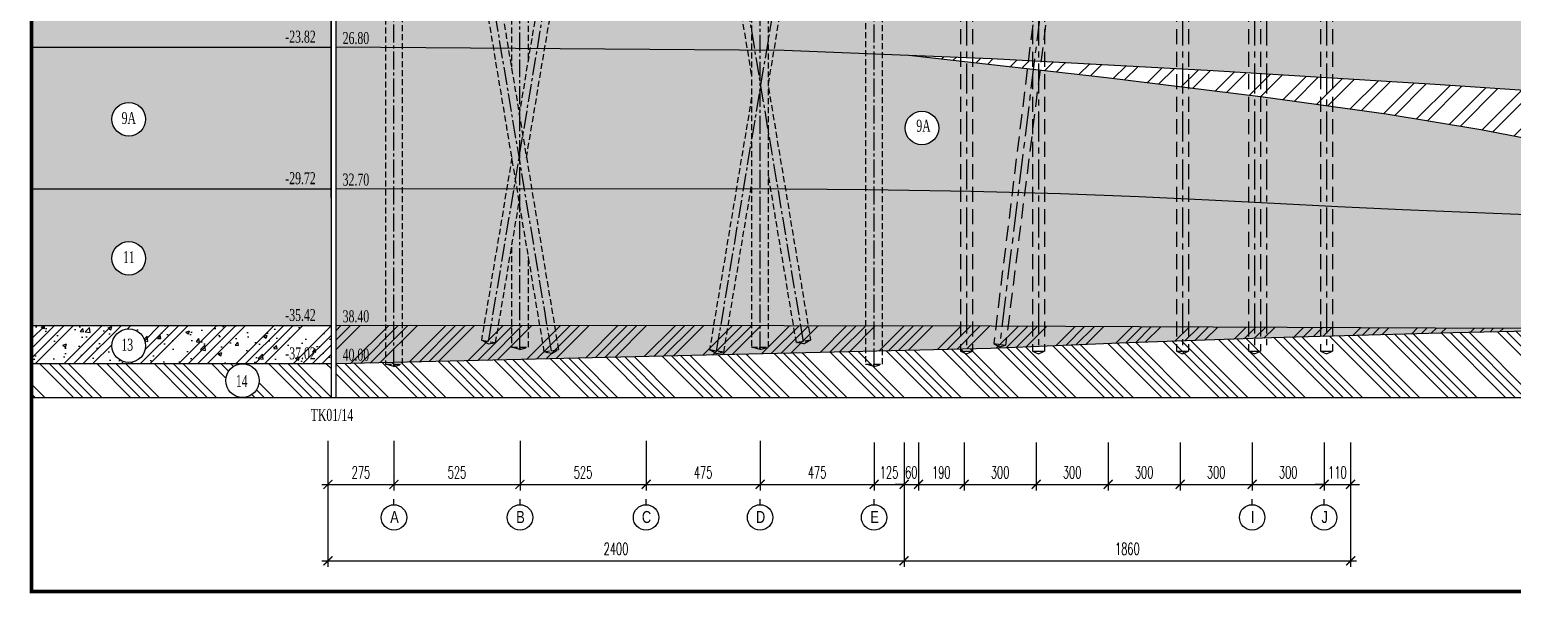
# Model space of a CAD drawing. Extents: x -26539 to -4497, y 62031 to 92619.
# Drawn here: x -16678 to -10502, y 85604 to 87954 of the extents above; entities that cross this region are included whole.
import ezdxf
from ezdxf.enums import TextEntityAlignment as Align

# ---------------------------------------------------------------- set-up
doc = ezdxf.new("R2010")
doc.units = 0
doc.header["$LTSCALE"] = 10
doc.header["$MEASUREMENT"] = 0
for name, pattern in [('CENTER', [2, 1.25, -0.25, 0.25, -0.25]), ('CENTER2', [1.125, 0.75, -0.125, 0.125, -0.125]), ('HIDDEN', [0.375, 0.25, -0.125])]:
    doc.linetypes.add(name, pattern=pattern)
doc.layers.get('0').update_dxf_attribs({"color": 3, "linetype": 'CONTINUOUS'})
for name, color, linetype in [('CENTER', 9, 'CENTER2'), ('DC', 7, 'CONTINUOUS'), ('DIMENSION', 4, 'CONTINUOUS'), ('HARCH', 9, 'CONTINUOUS'), ('Hatch coc', 7, 'CONTINUOUS'), ('HIDDEN', 4, 'HIDDEN'), ('Kich thuoc', 4, 'CONTINUOUS'), ('Text', 4, 'CONTINUOUS'), ('Tim', 8, 'CENTER')]:
    doc.layers.add(name, color=color, linetype=linetype)
doc.styles.add('CMB-1', font='VHBLACK.TTF', dxfattribs={"width": 0.8})
doc.styles.add('Kichthuoc', font='romans.shx', dxfattribs={"width": 0.6})
doc.styles.get("Standard").update_dxf_attribs({"font": 'vntimeh.shx', "width": 0.65})
doc.dimstyles.new('Dim 250', dxfattribs={"dimscale": 250, "dimtxt": 0.2, "dimasz": 0.15, "dimexe": 0.1, "dimexo": 0.2, "dimgap": 0.1, "dimtad": 1, "dimdec": 0, "dimlfac": -1, "dimzin": 0, "dimdsep": 46, "dimtxsty": 'Kichthuoc', "dimblk": 'ARCHTICK', "dimcen": 0.1, "dimdle": 0.1, "dimclrd": 4, "dimclre": 4, "dimclrt": 2, "dimadec": 0, "dimazin": 0, "dimtfac": 1, "dimtdec": 0, "dimtix": 1, "dimtmove": 2, "dimatfit": 3, "dimfxl": 1, "dimtolj": 1, "dimtzin": 0, "dimarcsym": 0})
pattern_1 = [(37.5, (0, 0), (-3.14967, 96.34119), [0, -76, 0, -85, 0, -81.25]), (7.5, (0, 0), (88.48884, 141.1073), [0, -41, 0, -68.5, 0, -26.25]), (327.5, (-61.5, 0), (155.70709, 0.28295), [0, -25, 0, -90, 0, -117.5]), (317.5, (-61.5, 0), (150.30633, 43.88378), [0, -12.5, 0, -59, 0, -67.5])]
pattern_2 = [(50, (0, 0), (161.38354, -14.11923), [16.875, -185.625]), (355, (0, 0), (-31.21905, 169.24323), [13.5, -148.5]), (100.4514, (13.45, -1.18), (130.1646, 155.1239), [14.34154, -157.75698]), (46.1842, (0, 45), (240.12924, -37.2418), [25.3125, -278.4375]), (96.6356, (20, 41.9), (210.2991, 219.1765), [21.5123, -236.6354]), (351.1842, (0, 45), (210.29894, 219.1767), [20.25, -222.75]), (21, (22.5, 33.75), (134.30409, -90.58925), [16.875, -185.625]), (326, (22.5, 33.75), (54.74595, 163.15876), [13.5, -148.5]), (71.4514, (33.69, 26.2), (189.0501, 72.56936), [14.34154, -157.75698]), (37.5, (0, 0), (2.735967, 74.901117), [0, -146.7, 0, -150.75, 0, -149.0625]), (7.5, (0, 0), (59.190646, 88.742635), [0, -85.95, 0, -143.325, 0, -56.8125]), (327.5, (-50.175, 0), (120.11005, -5.074846), [0, -56.25, 0, -175.5, 0, -232.875]), (317.5, (-72.67, 0), (131.21689, 22.52362), [0, -73.125, 0, -116.55, 0, -165.375])]

# ---------------------------------------------------------------- blocks, each defined once
blk = doc.blocks.new('_ArchTick')
at = {"color": 0, "linetype": 'ByBlock', "const_width": 0.15}
blk.add_lwpolyline([(-0.5, -0.5), (0.5, 0.5)], dxfattribs=at)
blk = doc.blocks.new('*D11')
at = {"layer": 'Kich thuoc', "color": 4, "lineweight": -2}
for p, q in [((-14110.8, 86239), (-14110.8, 86033.2)), ((-13635.8, 86239), (-13635.8, 86033.2)), ((-14135.8, 86058.2), (-13610.8, 86058.2))]:
    blk.add_line(p, q, dxfattribs=at)
at = {"layer": 'Kich thuoc', "color": 4, "lineweight": -2, "xscale": 37.5, "yscale": 37.5, "zscale": 37.5, "rotation": 180}
blk.add_blockref('_ArchTick', (-14110.8, 86058.2), dxfattribs=at)
at = {"layer": 'Kich thuoc', "color": 4, "lineweight": -2, "xscale": 37.5, "yscale": 37.5, "zscale": 37.5}
blk.add_blockref('_ArchTick', (-13635.8, 86058.2), dxfattribs=at)
at = {"layer": 'Kich thuoc', "color": 2, "insert": (-13873.3, 86108.2), "char_height": 50, "attachment_point": 5, "style": 'Kichthuoc'}
blk.add_mtext('\\A1;475', dxfattribs=at)
blk = doc.blocks.new('*D12')
at = {"layer": 'Kich thuoc', "color": 4, "lineweight": -2}
for p, q in [((-15435.8, 86233.1), (-15435.8, 85714.4)), ((-13035.8, 86233.1), (-13035.8, 85714.4)), ((-15460.8, 85739.4), (-13010.8, 85739.4))]:
    blk.add_line(p, q, dxfattribs=at)
at = {"layer": 'Kich thuoc', "color": 4, "lineweight": -2, "xscale": 37.5, "yscale": 37.5, "zscale": 37.5, "rotation": 180}
blk.add_blockref('_ArchTick', (-15435.8, 85739.4), dxfattribs=at)
at = {"layer": 'Kich thuoc', "color": 4, "lineweight": -2, "xscale": 37.5, "yscale": 37.5, "zscale": 37.5}
blk.add_blockref('_ArchTick', (-13035.8, 85739.4), dxfattribs=at)
at = {"layer": 'Kich thuoc', "color": 2, "insert": (-14235.8, 85789.4), "char_height": 50, "attachment_point": 5, "style": 'Kichthuoc'}
blk.add_mtext('\\A1;2400', dxfattribs=at)
blk = doc.blocks.new('*D13')
at = {"layer": 'Kich thuoc', "color": 4, "lineweight": -2}
for p, q in [((-14635.8, 86239), (-14635.8, 86033.2)), ((-14110.8, 86239), (-14110.8, 86033.2)), ((-14660.8, 86058.2), (-14085.8, 86058.2))]:
    blk.add_line(p, q, dxfattribs=at)
at = {"layer": 'Kich thuoc', "color": 4, "lineweight": -2, "xscale": 37.5, "yscale": 37.5, "zscale": 37.5, "rotation": 180}
blk.add_blockref('_ArchTick', (-14635.8, 86058.2), dxfattribs=at)
at = {"layer": 'Kich thuoc', "color": 4, "lineweight": -2, "xscale": 37.5, "yscale": 37.5, "zscale": 37.5}
blk.add_blockref('_ArchTick', (-14110.8, 86058.2), dxfattribs=at)
at = {"layer": 'Kich thuoc', "color": 2, "insert": (-14373.3, 86108.2), "char_height": 50, "attachment_point": 5, "style": 'Kichthuoc'}
blk.add_mtext('\\A1;525', dxfattribs=at)
blk = doc.blocks.new('*D14')
at = {"layer": 'Kich thuoc', "color": 4, "lineweight": -2}
for p, q in [((-15435.8, 86239), (-15435.8, 86033.2)), ((-15160.8, 86239), (-15160.8, 86033.2)), ((-15460.8, 86058.2), (-15135.8, 86058.2))]:
    blk.add_line(p, q, dxfattribs=at)
at = {"layer": 'Kich thuoc', "color": 4, "lineweight": -2, "xscale": 37.5, "yscale": 37.5, "zscale": 37.5, "rotation": 180}
blk.add_blockref('_ArchTick', (-15435.8, 86058.2), dxfattribs=at)
at = {"layer": 'Kich thuoc', "color": 4, "lineweight": -2, "xscale": 37.5, "yscale": 37.5, "zscale": 37.5}
blk.add_blockref('_ArchTick', (-15160.8, 86058.2), dxfattribs=at)
at = {"layer": 'Kich thuoc', "color": 2, "insert": (-15298.3, 86108.2), "char_height": 50, "attachment_point": 5, "style": 'Kichthuoc'}
blk.add_mtext('\\A1;275', dxfattribs=at)
blk = doc.blocks.new('*D15')
at = {"layer": 'Kich thuoc', "color": 4, "lineweight": -2}
for p, q in [((-15160.8, 86239), (-15160.8, 86033.2)), ((-14635.8, 86239), (-14635.8, 86033.2)), ((-15185.8, 86058.2), (-14610.8, 86058.2))]:
    blk.add_line(p, q, dxfattribs=at)
at = {"layer": 'Kich thuoc', "color": 4, "lineweight": -2, "xscale": 37.5, "yscale": 37.5, "zscale": 37.5, "rotation": 180}
blk.add_blockref('_ArchTick', (-15160.8, 86058.2), dxfattribs=at)
at = {"layer": 'Kich thuoc', "color": 4, "lineweight": -2, "xscale": 37.5, "yscale": 37.5, "zscale": 37.5}
blk.add_blockref('_ArchTick', (-14635.8, 86058.2), dxfattribs=at)
at = {"layer": 'Kich thuoc', "color": 2, "insert": (-14898.3, 86108.2), "char_height": 50, "attachment_point": 5, "style": 'Kichthuoc'}
blk.add_mtext('\\A1;525', dxfattribs=at)
blk = doc.blocks.new('*D16')
at = {"layer": 'Kich thuoc', "color": 4, "lineweight": -2}
for p, q in [((-13160.8, 86233.1), (-13160.8, 86033.2)), ((-13035.8, 86233.1), (-13035.8, 86033.2)), ((-13185.8, 86058.2), (-13010.8, 86058.2))]:
    blk.add_line(p, q, dxfattribs=at)
at = {"layer": 'Kich thuoc', "color": 4, "lineweight": -2, "xscale": 37.5, "yscale": 37.5, "zscale": 37.5, "rotation": 180}
blk.add_blockref('_ArchTick', (-13160.8, 86058.2), dxfattribs=at)
at = {"layer": 'Kich thuoc', "color": 4, "lineweight": -2, "xscale": 37.5, "yscale": 37.5, "zscale": 37.5}
blk.add_blockref('_ArchTick', (-13035.8, 86058.2), dxfattribs=at)
at = {"layer": 'Kich thuoc', "color": 2, "insert": (-13098.3, 86108.2), "char_height": 50, "attachment_point": 5, "style": 'Kichthuoc'}
blk.add_mtext('\\A1;125', dxfattribs=at)
blk = doc.blocks.new('*D17')
at = {"layer": 'Kich thuoc', "color": 4, "lineweight": -2}
for p, q in [((-13635.8, 86233.1), (-13635.8, 86033.2)), ((-13160.8, 86233.1), (-13160.8, 86033.2)), ((-13660.8, 86058.2), (-13135.8, 86058.2))]:
    blk.add_line(p, q, dxfattribs=at)
at = {"layer": 'Kich thuoc', "color": 4, "lineweight": -2, "xscale": 37.5, "yscale": 37.5, "zscale": 37.5, "rotation": 180}
blk.add_blockref('_ArchTick', (-13635.8, 86058.2), dxfattribs=at)
at = {"layer": 'Kich thuoc', "color": 4, "lineweight": -2, "xscale": 37.5, "yscale": 37.5, "zscale": 37.5}
blk.add_blockref('_ArchTick', (-13160.8, 86058.2), dxfattribs=at)
at = {"layer": 'Kich thuoc', "color": 2, "insert": (-13398.3, 86108.2), "char_height": 50, "attachment_point": 5, "style": 'Kichthuoc'}
blk.add_mtext('\\A1;475', dxfattribs=at)
blk = doc.blocks.new('*D19')
at = {"layer": 'Kich thuoc', "color": 4, "lineweight": -2}
for p, q in [((-13035.8, 86233.1), (-13035.8, 86033.2)), ((-12976, 86233.1), (-12976, 86033.2)), ((-13035.8, 86058.2), (-13073.3, 86058.2)), ((-13035.8, 86058.2), (-12976, 86058.2)), ((-12976, 86058.2), (-12938.5, 86058.2))]:
    blk.add_line(p, q, dxfattribs=at)
at = {"layer": 'Kich thuoc', "color": 4, "lineweight": -2, "xscale": 37.5, "yscale": 37.5, "zscale": 37.5}
blk.add_blockref('_ArchTick', (-13035.8, 86058.2), dxfattribs=at)
at = {"layer": 'Kich thuoc', "color": 4, "lineweight": -2, "xscale": 37.5, "yscale": 37.5, "zscale": 37.5, "rotation": 180}
blk.add_blockref('_ArchTick', (-12976, 86058.2), dxfattribs=at)
at = {"layer": 'Kich thuoc', "color": 2, "insert": (-13005.9, 86108.2), "char_height": 50, "attachment_point": 5, "style": 'Kichthuoc'}
blk.add_mtext('\\A1;60', dxfattribs=at)
blk = doc.blocks.new('*D20')
at = {"layer": 'Kich thuoc', "color": 4, "lineweight": -2}
for p, q in [((-12485.8, 86233.1), (-12485.8, 86033.2)), ((-12185.8, 86233.1), (-12185.8, 86033.2)), ((-12510.8, 86058.2), (-12160.8, 86058.2))]:
    blk.add_line(p, q, dxfattribs=at)
at = {"layer": 'Kich thuoc', "color": 4, "lineweight": -2, "xscale": 37.5, "yscale": 37.5, "zscale": 37.5, "rotation": 180}
blk.add_blockref('_ArchTick', (-12485.8, 86058.2), dxfattribs=at)
at = {"layer": 'Kich thuoc', "color": 4, "lineweight": -2, "xscale": 37.5, "yscale": 37.5, "zscale": 37.5}
blk.add_blockref('_ArchTick', (-12185.8, 86058.2), dxfattribs=at)
at = {"layer": 'Kich thuoc', "color": 2, "insert": (-12335.8, 86108.2), "char_height": 50, "attachment_point": 5, "style": 'Kichthuoc'}
blk.add_mtext('\\A1;300', dxfattribs=at)
blk = doc.blocks.new('*D21')
at = {"layer": 'Kich thuoc', "color": 4, "lineweight": -2}
for p, q in [((-12185.8, 86233.1), (-12185.8, 86033.2)), ((-11885.8, 86233.1), (-11885.8, 86033.2)), ((-12210.8, 86058.2), (-11860.8, 86058.2))]:
    blk.add_line(p, q, dxfattribs=at)
at = {"layer": 'Kich thuoc', "color": 4, "lineweight": -2, "xscale": 37.5, "yscale": 37.5, "zscale": 37.5, "rotation": 180}
blk.add_blockref('_ArchTick', (-12185.8, 86058.2), dxfattribs=at)
at = {"layer": 'Kich thuoc', "color": 4, "lineweight": -2, "xscale": 37.5, "yscale": 37.5, "zscale": 37.5}
blk.add_blockref('_ArchTick', (-11885.8, 86058.2), dxfattribs=at)
at = {"layer": 'Kich thuoc', "color": 2, "insert": (-12035.8, 86108.2), "char_height": 50, "attachment_point": 5, "style": 'Kichthuoc'}
blk.add_mtext('\\A1;300', dxfattribs=at)
blk = doc.blocks.new('*D22')
at = {"layer": 'Kich thuoc', "color": 4, "lineweight": -2}
for p, q in [((-11285.8, 86233.1), (-11285.8, 86033.2)), ((-11175.8, 86233.1), (-11175.8, 86033.2)), ((-11285.8, 86058.2), (-11323.3, 86058.2)), ((-11285.8, 86058.2), (-11175.8, 86058.2)), ((-11175.8, 86058.2), (-11138.3, 86058.2))]:
    blk.add_line(p, q, dxfattribs=at)
at = {"layer": 'Kich thuoc', "color": 4, "lineweight": -2, "xscale": 37.5, "yscale": 37.5, "zscale": 37.5}
blk.add_blockref('_ArchTick', (-11285.8, 86058.2), dxfattribs=at)
at = {"layer": 'Kich thuoc', "color": 4, "lineweight": -2, "xscale": 37.5, "yscale": 37.5, "zscale": 37.5, "rotation": 180}
blk.add_blockref('_ArchTick', (-11175.8, 86058.2), dxfattribs=at)
at = {"layer": 'Kich thuoc', "color": 2, "insert": (-11230.8, 86108.2), "char_height": 50, "attachment_point": 5, "style": 'Kichthuoc'}
blk.add_mtext('\\A1;110', dxfattribs=at)
blk = doc.blocks.new('*D23')
at = {"layer": 'Kich thuoc', "color": 4, "lineweight": -2}
for p, q in [((-13035.8, 86233.1), (-13035.8, 85714.4)), ((-11175.8, 86183.1), (-11175.8, 85714.4)), ((-13060.8, 85739.4), (-11150.8, 85739.4))]:
    blk.add_line(p, q, dxfattribs=at)
at = {"layer": 'Kich thuoc', "color": 4, "lineweight": -2, "xscale": 37.5, "yscale": 37.5, "zscale": 37.5, "rotation": 180}
blk.add_blockref('_ArchTick', (-13035.8, 85739.4), dxfattribs=at)
at = {"layer": 'Kich thuoc', "color": 4, "lineweight": -2, "xscale": 37.5, "yscale": 37.5, "zscale": 37.5}
blk.add_blockref('_ArchTick', (-11175.8, 85739.4), dxfattribs=at)
at = {"layer": 'Kich thuoc', "color": 2, "insert": (-12105.8, 85789.4), "char_height": 50, "attachment_point": 5, "style": 'Kichthuoc'}
blk.add_mtext('\\A1;1860', dxfattribs=at)
blk = doc.blocks.new('*D24')
at = {"layer": 'Kich thuoc', "color": 4, "lineweight": -2}
for p, q in [((-12785.8, 86233.1), (-12785.8, 86033.2)), ((-12485.8, 86233.1), (-12485.8, 86033.2)), ((-12810.8, 86058.2), (-12460.8, 86058.2))]:
    blk.add_line(p, q, dxfattribs=at)
at = {"layer": 'Kich thuoc', "color": 4, "lineweight": -2, "xscale": 37.5, "yscale": 37.5, "zscale": 37.5, "rotation": 180}
blk.add_blockref('_ArchTick', (-12785.8, 86058.2), dxfattribs=at)
at = {"layer": 'Kich thuoc', "color": 4, "lineweight": -2, "xscale": 37.5, "yscale": 37.5, "zscale": 37.5}
blk.add_blockref('_ArchTick', (-12485.8, 86058.2), dxfattribs=at)
at = {"layer": 'Kich thuoc', "color": 2, "insert": (-12635.8, 86108.2), "char_height": 50, "attachment_point": 5, "style": 'Kichthuoc'}
blk.add_mtext('\\A1;300', dxfattribs=at)
blk = doc.blocks.new('*D25')
at = {"layer": 'Kich thuoc', "color": 4, "lineweight": -2}
for p, q in [((-12976, 86233.1), (-12976, 86033.2)), ((-12785.8, 86233.1), (-12785.8, 86033.2)), ((-13001, 86058.2), (-12760.8, 86058.2))]:
    blk.add_line(p, q, dxfattribs=at)
at = {"layer": 'Kich thuoc', "color": 4, "lineweight": -2, "xscale": 37.5, "yscale": 37.5, "zscale": 37.5, "rotation": 180}
blk.add_blockref('_ArchTick', (-12976, 86058.2), dxfattribs=at)
at = {"layer": 'Kich thuoc', "color": 4, "lineweight": -2, "xscale": 37.5, "yscale": 37.5, "zscale": 37.5}
blk.add_blockref('_ArchTick', (-12785.8, 86058.2), dxfattribs=at)
at = {"layer": 'Kich thuoc', "color": 2, "insert": (-12880.9, 86108.2), "char_height": 50, "attachment_point": 5, "style": 'Kichthuoc'}
blk.add_mtext('\\A1;190', dxfattribs=at)
blk = doc.blocks.new('*D26')
at = {"layer": 'Kich thuoc', "color": 4, "lineweight": -2}
for p, q in [((-11885.8, 86233.1), (-11885.8, 86033.2)), ((-11585.8, 86233.1), (-11585.8, 86033.2)), ((-11910.8, 86058.2), (-11560.8, 86058.2))]:
    blk.add_line(p, q, dxfattribs=at)
at = {"layer": 'Kich thuoc', "color": 4, "lineweight": -2, "xscale": 37.5, "yscale": 37.5, "zscale": 37.5, "rotation": 180}
blk.add_blockref('_ArchTick', (-11885.8, 86058.2), dxfattribs=at)
at = {"layer": 'Kich thuoc', "color": 4, "lineweight": -2, "xscale": 37.5, "yscale": 37.5, "zscale": 37.5}
blk.add_blockref('_ArchTick', (-11585.8, 86058.2), dxfattribs=at)
at = {"layer": 'Kich thuoc', "color": 2, "insert": (-11735.8, 86108.2), "char_height": 50, "attachment_point": 5, "style": 'Kichthuoc'}
blk.add_mtext('\\A1;300', dxfattribs=at)
blk = doc.blocks.new('*D27')
at = {"layer": 'Kich thuoc', "color": 4, "lineweight": -2}
for p, q in [((-11585.8, 86233.1), (-11585.8, 86033.2)), ((-11285.8, 86233.1), (-11285.8, 86033.2)), ((-11610.8, 86058.2), (-11260.8, 86058.2))]:
    blk.add_line(p, q, dxfattribs=at)
at = {"layer": 'Kich thuoc', "color": 4, "lineweight": -2, "xscale": 37.5, "yscale": 37.5, "zscale": 37.5, "rotation": 180}
blk.add_blockref('_ArchTick', (-11585.8, 86058.2), dxfattribs=at)
at = {"layer": 'Kich thuoc', "color": 4, "lineweight": -2, "xscale": 37.5, "yscale": 37.5, "zscale": 37.5}
blk.add_blockref('_ArchTick', (-11285.8, 86058.2), dxfattribs=at)
at = {"layer": 'Kich thuoc', "color": 2, "insert": (-11435.8, 86108.2), "char_height": 50, "attachment_point": 5, "style": 'Kichthuoc'}
blk.add_mtext('\\A1;300', dxfattribs=at)
blk = doc.blocks.new('cautau')
at = {"layer": 'CENTER', "ltscale": 10}
for p, q in [((-26371.6, 86629.7), (-26371.6, 90622.7)), ((-25371.6, 86619.7), (-25371.6, 90622.7)), ((-26896.6, 86549.7), (-26896.6, 90552.7)), ((-26240.6, 86613.9), (-26896.6, 90552.7)), ((-26502.5, 86653.9), (-25846.6, 90592.7)), ((-25190.6, 86653.9), (-25846.6, 90592.7)), ((-25552.5, 86613.8), (-24896.6, 90552.6)), ((-24896.6, 86549.6), (-24896.6, 90552.6))]:
    blk.add_line(p, q, dxfattribs=at)
at = {"layer": 'HIDDEN', "ltscale": 10}
for p, q in [((-24861.6, 86559.6), (-24861.6, 90457.7)), ((-25336.6, 86629.7), (-25336.6, 90186.3)), ((-26336.6, 87832.2), (-26336.6, 89614.8)), ((-26504.2, 86644.1), (-26532.1, 86658.9)), ((-25220.2, 86649), (-25161, 86658.9)), ((-25189, 86644.1), (-25161, 86658.9)), ((-26504.2, 86644.1), (-26472.9, 86649)), ((-26371.6, 86619.7), (-26406.6, 86629.7)), ((-26406.6, 86629.7), (-26336.6, 86629.7)), ((-26372.3, 86620), (-26372.3, 86629.7)), ((-26370.8, 86620), (-26372.3, 86620)), ((-26371.6, 86619.7), (-26336.6, 86629.7)), ((-26370.8, 86620), (-26370.8, 86629.7)), ((-26239, 86604.1), (-26270.2, 86609)), ((-26239, 86604.1), (-26211, 86618.9)), ((-25522.9, 86608.9), (-25582.1, 86618.8)), ((-25554.2, 86604), (-25582.1, 86618.8)), ((-25554.2, 86604), (-25522.9, 86608.9)), ((-25371.6, 86619.7), (-25406.6, 86629.7)), ((-25406.6, 86629.7), (-25336.6, 86629.7)), ((-25372.3, 86620), (-25372.3, 86629.7)), ((-25370.8, 86620), (-25372.3, 86620)), ((-25371.6, 86619.7), (-25336.6, 86629.7)), ((-25370.8, 86620), (-25370.8, 86629.7)), ((-25189, 86644.1), (-25220.2, 86649)), ((-26931.6, 86559.7), (-26861.6, 86559.7)), ((-26896.6, 86549.7), (-26931.6, 86559.7)), ((-26897.3, 86550), (-26897.3, 86559.7)), ((-26895.8, 86550), (-26897.3, 86550)), ((-26896.6, 86549.7), (-26861.6, 86559.7)), ((-26895.8, 86550), (-26895.8, 86559.7)), ((-24896.6, 86549.6), (-24931.6, 86559.6)), ((-24931.6, 86559.6), (-24861.6, 86559.6)), ((-24897.3, 86549.9), (-24897.3, 86559.6)), ((-24895.8, 86549.9), (-24897.3, 86549.9)), ((-24896.6, 86549.6), (-24861.6, 86559.6)), ((-24895.8, 86549.9), (-24895.8, 86559.6))]:
    blk.add_line(p, q, dxfattribs=at)
for points in [[(-24931.6, 90417.7), (-24931.6, 86559.6)], [(-25406.6, 90146.3), (-25406.6, 86629.7)], [(-25336.6, 87727.1), (-24931.6, 90157.1)], [(-25406.6, 87767.2), (-25768.6, 89939.4)], [(-26344.5, 87419.7), (-25941, 89840.9)], [(-26008.2, 89802.5), (-26374.9, 87602.2)], [(-26406.6, 89574.8), (-26406.6, 87797.2)], [(-26270.2, 86609), (-26733.4, 89388.1)], [(-26677.8, 89419.8), (-26211, 86618.9), (-26270.2, 86609)], [(-26861.6, 86559.7), (-26861.6, 89314.8)], [(-26931.6, 89274.8), (-26931.6, 86559.7)], [(-25336.6, 87712.2), (-25161, 86658.9), (-25220.2, 86649)], [(-25406.6, 87672.1), (-25582.1, 86618.8), (-25522.9, 86608.9)], [(-26405.3, 87419.7), (-26532.1, 86658.9), (-26472.9, 86649)], [(-25220.2, 86649), (-25336.6, 87347.2)], [(-25522.9, 86608.9), (-25406.6, 87307.1)], [(-26472.9, 86649), (-26374.9, 87237.2)], [(-26406.6, 87047.2), (-26406.6, 86629.7)], [(-26336.6, 86629.7), (-26336.6, 87007.2)]]:
    blk.add_lwpolyline(points, dxfattribs=at)

msp = doc.modelspace()

# ---------------------------------------------------------------- hatches: boundary and pattern name
at = {"layer": 'DC'}
h = msp.add_hatch(dxfattribs=at)
h.set_pattern_fill('ANSI33', color=256, scale=300, angle=90, style=0)
h.paths.add_polyline_path([(-8545.7, 89347), (-9187.8, 89350.4), (-9951.8, 89361.8), (-10823.9, 89374.8), (-11748.8, 89387.8), (-12671, 89399.2), (-13535.2, 89407.2), (-14323.7, 89408.5), (-15401.8, 89049.2), (-15401.8, 87880.4), (-13535.2, 87866.9), (-12671, 87831.7), (-11748.8, 87781.9), (-10823.9, 87724.8), (-9951.8, 87667.7), (-9187.8, 87617.9), (-8587.4, 87582.7), (-8545.7, 87582.3)])
h.paths.add_polyline_path([(-10621.8, 88651.5, -1), (-10761.8, 88651.5, -1)], flags=16)
h.paths.add_polyline_path([(-15421.8, 89042.5), (-15435.8, 89037.8), (-15735.8, 89037.8), (-16035.8, 89137.8), (-16670.7, 89137.8), (-16670.7, 87880.3), (-15421.8, 87880.3)])
h.paths.add_polyline_path([(-16335.5, 88429.5, -1), (-16195.5, 88429.5, -1)], flags=16)
h.paths.add_polyline_path([(-10715.9, 88623.8), (-10667.7, 88623.8), (-10667.7, 88698.8), (-10715.9, 88698.8)], flags=8)
h.paths.add_polyline_path([(-15382.4, 87881.2), (-15227.4, 87881.2), (-15227.4, 87956.2), (-15382.4, 87956.2)], flags=24)
h.paths.add_polyline_path([(-11071.7, 88792.3), (-10724.7, 88792.3), (-10724.7, 88881.6), (-11071.7, 88881.6)], flags=24)
h.paths.add_polyline_path([(-11235.9, 88888.4), (-10575.5, 88888.4), (-10575.5, 89016.9), (-11235.9, 89016.9)], flags=24)
h.paths.add_polyline_path([(-11056.4, 88369.7), (-10585.3, 88369.7), (-10585.3, 88487.5), (-11056.4, 88487.5)], flags=24)
h.paths.add_polyline_path([(-12241.1, 88827.5), (-11980.1, 88827.5), (-11980.1, 88941.8), (-12241.1, 88941.8)], flags=24)
h.paths.add_polyline_path([(-12323.5, 88943.2), (-11897.8, 88943.2), (-11897.8, 89050.3), (-12323.5, 89050.3)], flags=24)
h.paths.add_polyline_path([(-15636.9, 88973.7), (-15534.8, 88973.7), (-15534.8, 88898.7), (-15636.9, 88898.7)], flags=24)
h.paths.add_polyline_path([(-16071.9, 88973.7), (-15969.8, 88973.7), (-15969.8, 88898.7), (-16071.9, 88898.7)], flags=24)
h.paths.add_polyline_path([(-16289.6, 88397.1), (-16241.4, 88397.1), (-16241.4, 88472.1), (-16289.6, 88472.1)], flags=8)
h.paths.add_polyline_path([(-15667.9, 87886.8), (-15474.2, 87886.8), (-15474.2, 87961.8), (-15667.9, 87961.8)], flags=24)
h.paths.add_polyline_path([(-16131.8, 88588.2), (-15471.5, 88588.2), (-15471.5, 88716.8), (-16131.8, 88716.8)], flags=24)
h.paths.add_polyline_path([(-15996.8, 88504.1), (-15606.5, 88504.1), (-15606.5, 88579.1), (-15996.8, 88579.1)], flags=24)
h = msp.add_hatch(dxfattribs=at)
h.set_pattern_fill('ANSI32', color=256, scale=300, style=0)
h.paths.add_polyline_path([(-8545.7, 87582.3), (-8587.4, 87582.7), (-9187.8, 87617.9), (-9951.8, 87667.7), (-10823.9, 87724.8), (-11748.8, 87781.9), (-12671, 87831.7), (-13004, 87845.3), (-12192.3, 87754.6), (-11540.6, 87674), (-11028.1, 87602.1), (-10633.6, 87537.7), (-10336.3, 87479.7), (-10115.1, 87426.7), (-9949.1, 87377.6), (-9817.2, 87331), (-9699.8, 87286.1), (-9583.3, 87243), (-9455.1, 87202.2), (-9302.9, 87164.1), (-8876.8, 87098.3), (-8578.1, 87071.5), (-8545.7, 87071)])
h.paths.add_polyline_path([(-8946, 87362, -1), (-9086, 87362, -1)], flags=16)
h.paths.add_polyline_path([(-9039.3, 87334.3), (-8992.6, 87334.3), (-8992.6, 87409.3), (-9039.3, 87409.3)], flags=8)
h = msp.add_hatch(dxfattribs=at)
h.set_pattern_fill('AR-SAND', color=256, scale=50, style=0)
h.paths.add_polyline_path([(-8876.8, 87098.3), (-8959, 87111), (-9252.1, 87127.7), (-9543.9, 87143.6), (-9833.8, 87157.5), (-10121, 87169.9), (-10405, 87181.4), (-10684.7, 87192.6), (-10959.7, 87204.1), (-11229, 87216.4), (-11494.2, 87229.9), (-11766.3, 87243.9), (-12058.5, 87257.6), (-12384.1, 87270.1), (-12756.4, 87280.5), (-13188.6, 87287.9), (-13694, 87291.5), (-15401.7, 87290.3), (-15401.7, 86720.3), (-13535.2, 86719.4), (-12671, 86717), (-11748.8, 86713.6), (-10823.9, 86709.8), (-9951.8, 86705.9), (-9187.8, 86702.6), (-8587.4, 86700.2), (-8545.7, 86700.1), (-8545.7, 87071), (-8578.1, 87071.5)])
h.paths.add_polyline_path([(-9909.8, 86921.6, -1), (-10049.8, 86921.6, -1)], flags=16)
h.paths.add_polyline_path([(-15421.7, 87290.3), (-16670.7, 87290.3), (-16670.7, 86720.3), (-15421.7, 86720.3)])
h.paths.add_polyline_path([(-16195.5, 87000.2, -1), (-16335.5, 87000.2, -1)], flags=16)
h.paths.add_polyline_path([(-10011.6, 86884.3), (-9947.9, 86884.3), (-9947.9, 86959.3), (-10011.6, 86959.3)], flags=8)
h.paths.add_polyline_path([(-15382.4, 86721.2), (-15227.4, 86721.2), (-15227.4, 86796.2), (-15382.4, 86796.2)], flags=24)
h.paths.add_polyline_path([(-16297.3, 86967.8), (-16233.7, 86967.8), (-16233.7, 87042.8), (-16297.3, 87042.8)], flags=8)
h.paths.add_polyline_path([(-15667.9, 86726.8), (-15474.2, 86726.8), (-15474.2, 86801.8), (-15667.9, 86801.8)], flags=24)
h = msp.add_hatch(dxfattribs=at)
h.set_pattern_fill('ANSI34', color=256, scale=225, style=0)
h.paths.add_polyline_path([(-15421.7, 86720.3), (-16670.7, 86720.3), (-16670.7, 86560.3), (-15801.2, 86560.3, -0.067798), (-15782.3, 86560.3), (-15421.7, 86560.3)])
h.paths.add_polyline_path([(-16335.5, 86636, -1), (-16195.5, 86636, -1)], flags=16)
h.paths.add_polyline_path([(-16308.4, 86602.8), (-16235.5, 86602.8), (-16235.5, 86677.8), (-16308.4, 86677.8)], flags=8)
h.paths.add_polyline_path([(-15667.9, 86566.8), (-15474.2, 86566.8), (-15474.2, 86641.8), (-15667.9, 86641.8)], flags=24)
h = msp.add_hatch(dxfattribs=at)
h.set_pattern_fill('AR-CONC', color=256, scale=22.5, style=0)
h.set_pattern_definition(pattern_2)
h.paths.add_polyline_path([(-15421.7, 86720.3), (-16670.7, 86720.3), (-16670.7, 86560.3), (-15801.2, 86560.3, -0.067798), (-15782.3, 86560.3), (-15421.7, 86560.3)])
h.paths.add_polyline_path([(-16335.5, 86636, -1), (-16195.5, 86636, -1)], flags=16)
h.paths.add_polyline_path([(-16308.4, 86602.8), (-16235.5, 86602.8), (-16235.5, 86677.8), (-16308.4, 86677.8)], flags=8)
h.paths.add_polyline_path([(-15667.9, 86566.8), (-15474.2, 86566.8), (-15474.2, 86641.8), (-15667.9, 86641.8)], flags=24)
h = msp.add_hatch(dxfattribs=at)
h.set_pattern_fill('ANSI34', color=256, scale=225, style=0)
h.paths.add_polyline_path([(-11504.1, 86668.3), (-10747.9, 86689.4), (-9974.8, 86706), (-10823.9, 86709.8), (-11748.8, 86713.6), (-12671, 86717), (-13535.2, 86719.4), (-15401.7, 86720.3), (-15401.7, 86559.9), (-12675, 86625), (-12138.9, 86646.5)])
h.paths.add_polyline_path([(-15382.4, 86561.2), (-15227.4, 86561.2), (-15227.4, 86636.2), (-15382.4, 86636.2)], flags=24)
h = msp.add_hatch(dxfattribs=at)
h.set_pattern_fill('AR-CONC', color=256, scale=22.5, style=0)
h.set_pattern_definition(pattern_2)
h.paths.add_polyline_path([(-10747.9, 86689.4), (-9974.8, 86706), (-10823.9, 86709.8), (-11748.8, 86713.6), (-12671, 86717), (-13535.2, 86719.4), (-15401.7, 86720.3), (-15401.7, 86559.9), (-12675, 86625), (-12138.9, 86646.5), (-11504.1, 86668.3)])
h.paths.add_polyline_path([(-15382.4, 86561.2), (-15227.4, 86561.2), (-15227.4, 86636.2), (-15382.4, 86636.2)], flags=24)
h = msp.add_hatch(dxfattribs=at)
h.set_pattern_fill('ANSI34', color=256, scale=225, angle=90, style=0)
h.paths.add_polyline_path([(-8545.7, 86700.1), (-8587.4, 86700.2), (-9187.8, 86702.6), (-9951.8, 86705.9), (-9974.8, 86706), (-10747.9, 86689.4), (-11504.1, 86668.3), (-12138.9, 86646.5), (-12675, 86625), (-15401.7, 86559.9), (-15401.7, 86419.3), (-13236.3, 86419.3), (-8545.7, 86419.3)])
h.paths.add_polyline_path([(-8946, 86558.9, -1), (-9086, 86558.9, -1)], flags=16)
h.paths.add_polyline_path([(-9056.2, 86519.7), (-8981.7, 86519.7), (-8981.7, 86594.7), (-9056.2, 86594.7)], flags=8)
h = msp.add_hatch(dxfattribs=at)
h.set_pattern_fill('ANSI34', color=256, scale=225, angle=90, style=0)
h.paths.add_polyline_path([(-15801.2, 86560.3), (-16670.7, 86560.3), (-16670.7, 86419.3), (-15421.7, 86419.3), (-15421.7, 86560.3), (-15782.3, 86560.3, -0.375093), (-15721.8, 86490.9, -1), (-15861.8, 86490.9, -0.375093)])
at = {"layer": 'HARCH'}
h = msp.add_hatch(dxfattribs=at)
h.set_pattern_fill('AR-SAND', color=256, scale=10, style=0)
h.set_pattern_definition(pattern_1)
h.paths.add_polyline_path([(-8545.7, 87071), (-8578.1, 87071.5), (-8876.8, 87098.3), (-8959, 87111), (-9252.1, 87127.7), (-9543.9, 87143.6), (-9833.8, 87157.5), (-10121, 87169.9), (-10405, 87181.4), (-10684.7, 87192.6), (-10959.7, 87204.1), (-11229, 87216.4), (-11494.2, 87229.9), (-11766.3, 87243.9), (-12058.5, 87257.6), (-12384.1, 87270.1), (-12756.4, 87280.5), (-13188.6, 87287.9), (-13694, 87291.5), (-15401.7, 87290.3), (-15401.7, 86720.3), (-13535.2, 86719.4), (-12671, 86717), (-11748.8, 86713.6), (-10823.9, 86709.8), (-9951.8, 86705.9), (-9187.8, 86702.6), (-8587.4, 86700.2), (-8545.7, 86700.1)])
h.paths.add_polyline_path([(-9909.8, 86921.6, -1), (-10049.8, 86921.6, -1)], flags=16)
h.paths.add_polyline_path([(-15421.7, 87290.3), (-16670.7, 87290.3), (-16670.7, 86720.3), (-15421.7, 86720.3)])
h.paths.add_polyline_path([(-16335.5, 87000.2, -1), (-16195.5, 87000.2, -1)], flags=16)
h.paths.add_polyline_path([(-10011.6, 86884.3), (-9947.9, 86884.3), (-9947.9, 86959.3), (-10011.6, 86959.3)], flags=8)
h.paths.add_polyline_path([(-15382.4, 86721.2), (-15227.4, 86721.2), (-15227.4, 86796.2), (-15382.4, 86796.2)], flags=24)
h.paths.add_polyline_path([(-16297.3, 86967.8), (-16233.7, 86967.8), (-16233.7, 87042.8), (-16297.3, 87042.8)], flags=8)
h.paths.add_polyline_path([(-15667.9, 86726.8), (-15474.2, 86726.8), (-15474.2, 86801.8), (-15667.9, 86801.8)], flags=24)
at = {"layer": 'Hatch coc'}
h = msp.add_hatch(dxfattribs=at)
h.set_pattern_fill('AR-SAND', color=2, scale=50, style=0)
h.set_pattern_definition(pattern_1)
h.paths.add_polyline_path([(-11540.6, 87674), (-12192.3, 87754.6), (-13004, 87845.3), (-13535.2, 87866.9), (-15401.8, 87880.4), (-15401.7, 87290.3), (-13694, 87291.5), (-13188.6, 87287.9), (-12756.4, 87280.5), (-12384.1, 87270.1), (-12058.5, 87257.6), (-11766.3, 87243.9), (-11494.2, 87229.9), (-11229, 87216.4), (-10959.7, 87204.1), (-10684.7, 87192.6), (-10405, 87181.4), (-10121, 87169.9), (-9833.8, 87157.5), (-9543.9, 87143.6), (-9252.1, 87127.7), (-8959, 87111), (-9302.9, 87164.1), (-9455.1, 87202.2), (-9583.3, 87243), (-9699.8, 87286.1), (-9817.2, 87331), (-9949.1, 87377.6), (-10115.1, 87426.7), (-10336.3, 87479.7), (-10633.6, 87537.7), (-11028.1, 87602.1)])
h.paths.add_polyline_path([(-12891.5, 87543.4, -1), (-13031.5, 87543.4, -1)], flags=16)
h.paths.add_polyline_path([(-15421.8, 87880.3), (-16670.7, 87880.3), (-16670.7, 87290.3), (-15421.7, 87290.3)])
h.paths.add_polyline_path([(-16335.5, 87580.2, -1), (-16195.5, 87580.2, -1)], flags=16)
h.paths.add_polyline_path([(-12993.7, 87515.7), (-12916, 87515.7), (-12916, 87590.7), (-12993.7, 87590.7)], flags=8)
h.paths.add_polyline_path([(-15382.4, 87291.2), (-15227.4, 87291.2), (-15227.4, 87366.2), (-15382.4, 87366.2)], flags=24)
h.paths.add_polyline_path([(-16304.3, 87547.8), (-16226.7, 87547.8), (-16226.7, 87622.8), (-16304.3, 87622.8)], flags=8)
h.paths.add_polyline_path([(-15667.9, 87296.8), (-15474.2, 87296.8), (-15474.2, 87371.8), (-15667.9, 87371.8)], flags=24)

# ---------------------------------------------------------------- linework, layer by layer
at = {"linetype": 'HIDDEN', "ltscale": 25}
for p, q in [((-12800.8, 90392.7), (-12800.8, 86612.7)), ((-12750.8, 90392.7), (-12750.8, 86612.7)), ((-12204.6, 90392.7), (-12662.4, 86645.1)), ((-12144.3, 90391.5), (-12612.8, 86638.9)), ((-12500.8, 90392.7), (-12500.8, 86612.7)), ((-12450.8, 90392.7), (-12450.8, 86612.7)), ((-11900.8, 90392.7), (-11900.8, 86612.7)), ((-11850.8, 90392.7), (-11850.8, 86612.7)), ((-11600.8, 90392.7), (-11600.8, 86612.7)), ((-11550.8, 90392.7), (-11550.8, 86612.7)), ((-11300.8, 90392.7), (-11300.8, 86612.7)), ((-11250.8, 90392.7), (-11250.8, 86612.7)), ((-12800.8, 86612.7), (-12750.8, 86612.7)), ((-12800.8, 86612.7), (-12775.8, 86602.7)), ((-12775.8, 86602.7), (-12750.8, 86612.7)), ((-12662.4, 86645.1), (-12612.8, 86638.9)), ((-12662.4, 86645.1), (-12638.8, 86632)), ((-12638.8, 86632), (-12612.8, 86638.9)), ((-12500.8, 86612.7), (-12450.8, 86612.7)), ((-12500.8, 86612.7), (-12475.8, 86602.7)), ((-12475.8, 86602.7), (-12450.8, 86612.7)), ((-11900.8, 86612.7), (-11850.8, 86612.7)), ((-11900.8, 86612.7), (-11875.8, 86602.7)), ((-11875.8, 86602.7), (-11850.8, 86612.7)), ((-11600.8, 86612.7), (-11550.8, 86612.7)), ((-11600.8, 86612.7), (-11575.8, 86602.7)), ((-11575.8, 86602.7), (-11550.8, 86612.7)), ((-11300.8, 86612.7), (-11250.8, 86612.7)), ((-11300.8, 86612.7), (-11275.8, 86602.7)), ((-11275.8, 86602.7), (-11250.8, 86612.7))]:
    msp.add_line(p, q, dxfattribs=at)
at = {"layer": 'DC', "color": 0}
for p, q in [((-15421.7, 86419.3), (-15421.8, 90142.8)), ((-15401.7, 86419.3), (-15401.8, 90143.2)), ((-15421.7, 86419.3), (-15421.8, 89665.8)), ((-15401.7, 86419.3), (-15401.8, 89672.4))]:
    msp.add_line(p, q, dxfattribs=at)
at = {"layer": 'DIMENSION'}
for p, q in [((-8545.7, 86419.3), (-16670.7, 86419.3)), ((-13236.3, 86419.3), (-16670.7, 86419.3)), ((-15160.8, 85973.3), (-15160.8, 85996.1)), ((-14635.8, 85973.3), (-14635.8, 85996.1)), ((-14110.8, 85973.3), (-14110.8, 85996.1)), ((-13635.8, 85973.3), (-13635.8, 85996.1)), ((-13160.8, 85973.3), (-13160.8, 85996.1)), ((-11585.8, 85973.3), (-11585.8, 85996.1)), ((-11285.8, 85973.3), (-11285.8, 85996.1))]:
    msp.add_line(p, q, dxfattribs=at)
for centre, radius in [((-16265.5, 87580.2), 70), ((-12961.5, 87543.4), 70), ((-16265.5, 87000.2), 70), ((-16265.5, 86636), 70), ((-15791.8, 86490.9), 70), ((-15160.8, 85920.4), 52.9), ((-14635.8, 85920.4), 52.9), ((-14110.8, 85920.4), 52.9), ((-13635.8, 85920.4), 52.9), ((-13160.8, 85920.4), 52.9), ((-11585.8, 85920.4), 52.9), ((-11285.8, 85920.4), 52.9)]:
    msp.add_circle(centre, radius, dxfattribs=at)
at = {"layer": 'Kich thuoc', "color": 1, "const_width": 15.5}
msp.add_lwpolyline([(-16670.7, 85611.6), (-7170.7, 85611.6), (-7170.7, 92611.6), (-16670.7, 92611.6)], close=True, dxfattribs=at)
at = {"layer": 'Text'}
for p, q in [((-16670.7, 87880.3), (-15421.8, 87880.3)), ((-13535.2, 87866.9), (-15401.8, 87880.4)), ((-12671, 87831.7), (-13535.2, 87866.9)), ((-13004, 87845.3), (-12192.3, 87754.6)), ((-11748.8, 87781.9), (-12671, 87831.7)), ((-10823.9, 87724.8), (-11748.8, 87781.9)), ((-12192.3, 87754.6), (-11540.6, 87674)), ((-9951.8, 87667.7), (-10823.9, 87724.8)), ((-11540.6, 87674), (-11028.1, 87602.1)), ((-11028.1, 87602.1), (-10633.6, 87537.7)), ((-10633.6, 87537.7), (-10336.3, 87479.7)), ((-16670.7, 87290.3), (-15421.7, 87290.3)), ((-15401.7, 87290.3), (-13694, 87291.5)), ((-13694, 87291.5), (-13188.6, 87287.9)), ((-13188.6, 87287.9), (-12756.4, 87280.5)), ((-12756.4, 87280.5), (-12384.1, 87270.1)), ((-12384.1, 87270.1), (-12058.5, 87257.6)), ((-12058.5, 87257.6), (-11766.3, 87243.9)), ((-11766.3, 87243.9), (-11494.2, 87229.9)), ((-11494.2, 87229.9), (-11229, 87216.4)), ((-11229, 87216.4), (-10959.7, 87204.1)), ((-10959.7, 87204.1), (-10684.7, 87192.6)), ((-10684.7, 87192.6), (-10405, 87181.4)), ((-16670.7, 86720.3), (-15421.7, 86720.3)), ((-13535.2, 86719.4), (-15401.7, 86720.3)), ((-12671, 86717), (-13535.2, 86719.4)), ((-11748.8, 86713.6), (-12671, 86717)), ((-11504.1, 86668.3), (-12138.9, 86646.5)), ((-10823.9, 86709.8), (-11748.8, 86713.6)), ((-10747.9, 86689.4), (-11504.1, 86668.3)), ((-9951.8, 86705.9), (-10823.9, 86709.8)), ((-9847.7, 86708.8), (-10747.9, 86689.4)), ((-12675, 86625), (-15401.7, 86559.9)), ((-12138.9, 86646.5), (-12675, 86625)), ((-15421.7, 86560.3), (-16670.7, 86560.3))]:
    msp.add_line(p, q, dxfattribs=at)
at = {"layer": 'Tim', "ltscale": 10}
for p, q in [((-12775.8, 90412.7), (-12775.8, 86612.7)), ((-12176.9, 90412.7), (-12637.6, 86642)), ((-12475.8, 90412.7), (-12475.8, 86612.7)), ((-11875.8, 90412.7), (-11875.8, 86612.7)), ((-11575.8, 90412.7), (-11575.8, 86612.7)), ((-11525.8, 90412.7), (-11525.8, 86612.7)), ((-11275.8, 90412.7), (-11275.8, 86612.7))]:
    msp.add_line(p, q, dxfattribs=at)

# ---------------------------------------------------------------- block references
at = {"layer": 'Hatch coc'}
msp.add_blockref('cautau', (11735.7, 0.1), dxfattribs=at)

# ---------------------------------------------------------------- texts
at = {"layer": 'Text', "width": 0.65}
for s, p in [('-23.82', (-15486.7, 87899.3)), ('-29.72', (-15486.7, 87309.3)), ('-35.42', (-15486.7, 86739.3)), ('-37.02', (-15486.7, 86579.3))]:
    msp.add_text(s, height=50, dxfattribs=at).set_placement(p, align=Align.RIGHT)
for s, p in [('26.80', (-15374.5, 87893.7)), ('32.70', (-15374.5, 87303.7)), ('38.40', (-15374.5, 86733.7)), ('40.00', (-15374.5, 86573.7))]:
    msp.add_text(s, height=50, dxfattribs=at).set_placement(p)
for s, p in [('9a', (-16265.5, 87560.3)), ('9a', (-12954.9, 87528.2)), ('11', (-16265.5, 86980.3)), ('13', (-16272, 86615.3)), ('14', (-15794.8, 86464.2))]:
    msp.add_text(s, height=50, dxfattribs=at).set_placement(p, align=Align.CENTER)
at = {"layer": 'Text', "color": 6, "width": 0.65}
msp.add_text('tk01/14', height=50, dxfattribs=at).set_placement((-15507.9, 86347.7), align=Align.MIDDLE_LEFT)
at = {"layer": 'Text', "color": 2, "style": 'CMB-1', "width": 0.8}
for s, p in [('a', (-15158.7, 85897.1)), ('b', (-14633.7, 85897.1)), ('c', (-14108.7, 85897.1)), ('d', (-13633.7, 85897.1)), ('e', (-13158.7, 85897.1)), ('i', (-11583.7, 85897.1)), ('j', (-11283.7, 85897.1))]:
    msp.add_text(s, height=50, dxfattribs=at).set_placement(p, align=Align.CENTER)

# ---------------------------------------------------------------- dimensions: what is measured, and where the dimension line sits
at = {"layer": 'Kich thuoc'}
for base, p1, p2, picture, middle in [((-15160.8, 86058.2), (-15435.8, 86289), (-15160.8, 86289), '*D14', (-15298.3, 86108.2)), ((-14635.8, 86058.2), (-15160.8, 86289), (-14635.8, 86289), '*D15', (-14898.3, 86108.2)), ((-14110.8, 86058.2), (-14635.8, 86289), (-14110.8, 86289), '*D13', (-14373.3, 86108.2)), ((-13635.8, 86058.2), (-14110.8, 86289), (-13635.8, 86289), '*D11', (-13873.3, 86108.2)), ((-13035.8, 85739.4), (-15435.8, 86283.1), (-13035.8, 86283.1), '*D12', (-14235.8, 85789.4)), ((-13160.8, 86058.2), (-13635.8, 86283.1), (-13160.8, 86283.1), '*D17', (-13398.3, 86108.2)), ((-13035.8, 86058.2), (-13160.8, 86283.1), (-13035.8, 86283.1), '*D16', (-13098.3, 86108.2)), ((-12976, 86058.2), (-13035.8, 86283.1), (-12976, 86283.1), '*D19', (-13005.9, 86108.2)), ((-11175.8, 85739.4), (-13035.8, 86283.1), (-11175.8, 86233.1), '*D23', (-12105.8, 85789.4)), ((-12785.8, 86058.2), (-12976, 86283.1), (-12785.8, 86283.1), '*D25', (-12880.9, 86108.2)), ((-12485.8, 86058.2), (-12785.8, 86283.1), (-12485.8, 86283.1), '*D24', (-12635.8, 86108.2)), ((-12185.8, 86058.2), (-12485.8, 86283.1), (-12185.8, 86283.1), '*D20', (-12335.8, 86108.2)), ((-11885.8, 86058.2), (-12185.8, 86283.1), (-11885.8, 86283.1), '*D21', (-12035.8, 86108.2)), ((-11585.8, 86058.2), (-11885.8, 86283.1), (-11585.8, 86283.1), '*D26', (-11735.8, 86108.2)), ((-11285.8, 86058.2), (-11585.8, 86283.1), (-11285.8, 86283.1), '*D27', (-11435.8, 86108.2)), ((-11175.8, 86058.2), (-11285.8, 86283.1), (-11175.8, 86283.1), '*D22', (-11230.8, 86108.2))]:
    dim = msp.add_linear_dim(base=base, p1=p1, p2=p2, dimstyle='Dim 250', dxfattribs=at)
    dim.commit()
    dim.dimension.update_dxf_attribs({"geometry": picture, "text_midpoint": middle})

doc.saveas('drawing.dxf')
